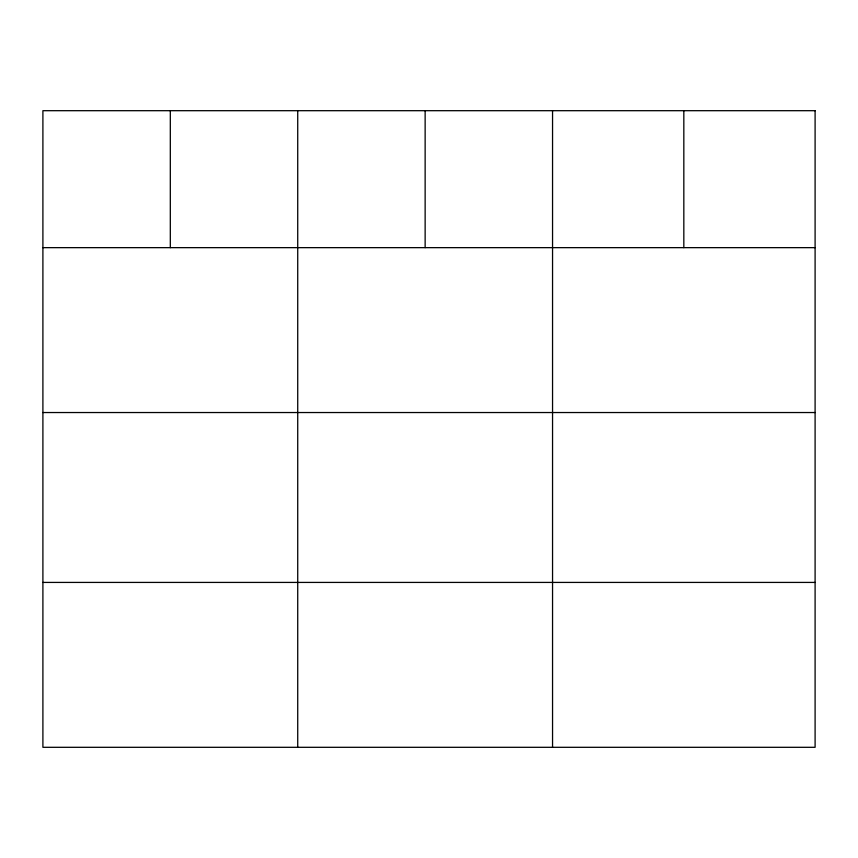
<?xml version="1.0" encoding="UTF-8"?>
<svg xmlns="http://www.w3.org/2000/svg" width="858" height="858" viewBox="0 0 858 858"><rect width="100%" height="100%" fill="white"/><g stroke="black" fill="none" stroke-linecap="round" stroke-linejoin="round"><path stroke-width="1.29" d="M42.9 247.651L815.1 247.651M42.9 412.537L815.1 412.537M42.9 582.421L815.1 582.421M683.826 110.693L683.826 247.651M552.552 110.693L552.552 747.307M425.139 110.693L425.139 247.651M297.726 110.693L297.726 747.307M170.313 110.693L170.313 247.651M815.1 110.693L42.9 110.693L42.9 747.307L815.1 747.307L815.1 110.693"/></g></svg>
